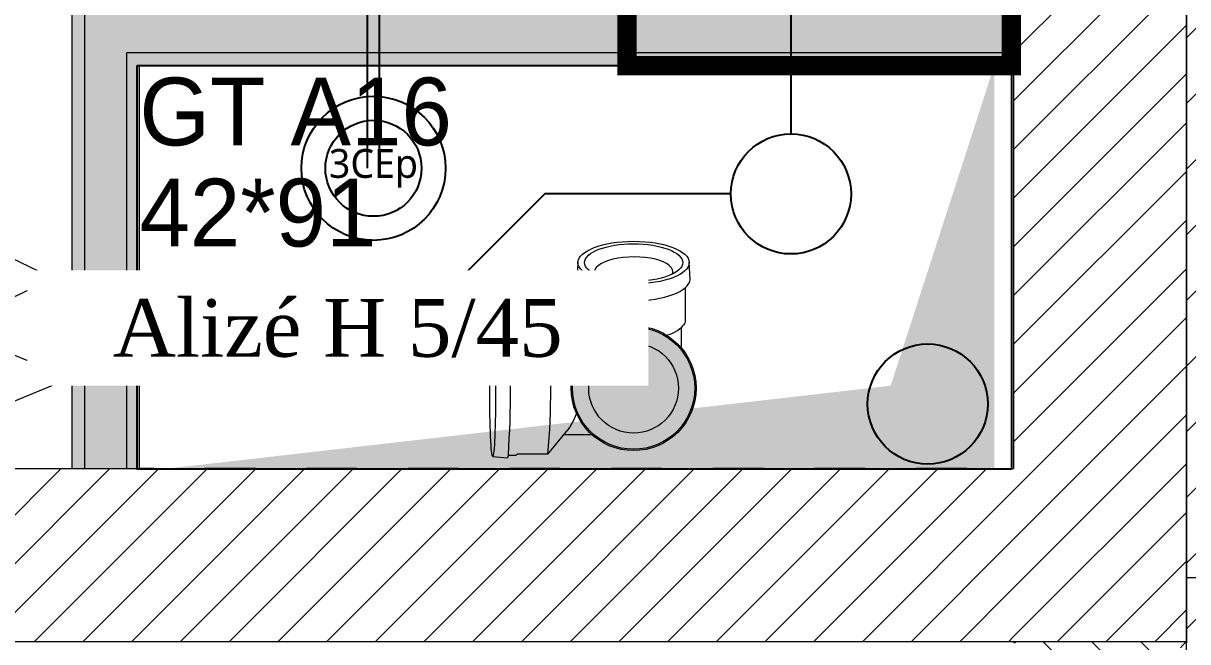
# Model space of a CAD drawing. Header units: centimetres. Extents: x 2666 to 9670, y 1889 to 5633.
# Drawn here: x 4086.4 to 4207.6, y 3372.4 to 3436.8 of the extents above; entities that cross this region are included whole.
import ezdxf

# ---------------------------------------------------------------- set-up
doc = ezdxf.new("R2010")
doc.units = ezdxf.units.CM
doc.header["$LTSCALE"] = 12.7
for name, pattern in [('ISO-03', [3, 1.2, -1.8]), ('Style de ligne -1', [0.83328, 0.41656, -0.41672]), ('VW-01', [0.83312, 0.41656, -0.41656])]:
    doc.linetypes.add(name, pattern=pattern)
for name, color, linetype, lineweight in [('B aménagement intérieur', 7, 'Continuous', 5), ('B Faux plafonds', 7, 'Continuous', 5), ('B GÈnÈral', 7, 'Continuous', 5), ('B Général', 7, 'Continuous', 5), ('C ANNOTATIONS-prestations', 7, 'Continuous', 5), ('C ANNOTATIONS-prestations-1', 7, 'Continuous', 5), ('F REMPLISSAGE-vert clair', 7, 'Continuous', 13), ('F REMPLISSAGE-vert clair-1', 7, 'Continuous', 5), ('F REMPLISSAGE-vert foncÈ', 7, 'Continuous', 5), ('F REMPLISSAGE-vert foncé', 7, 'Continuous', 13)]:
    doc.layers.add(name, color=color, linetype=linetype, lineweight=lineweight)
doc.layers.add('C ANNOTATIONS-textes-numérotation gaine', color=7, linetype='ISO-03', lineweight=5, true_color=0xdd0000)
for name, color, linetype in [('prlm-CHAUFF', 4, 'Continuous'), ('prlm-EAU-CHU', 42, 'Continuous'), ('prlm-EAU-EUEV', 25, 'Continuous'), ('prlm-GT', 242, 'Continuous'), ('prlm-MOD-PB', 123, 'Continuous'), ('prlm-VMC', 93, 'Continuous')]:
    doc.layers.add(name, color=color, linetype=linetype)
doc.styles.add('Eurostile', font='')
doc.styles.add('prlm-chauff', font='trebucbi.ttf', dxfattribs={"height": 18})
doc.styles.add('prlm-vmc', font='pala.ttf', dxfattribs={"height": 14})
doc.styles.get('Eurostile').set_extended_font_data('Eurostile')
pattern_1 = [(45, (0, 0), (2.4253472, -2.6458333), [])]

# ---------------------------------------------------------------- blocks, each defined once
blk = doc.blocks.new('G 100_80')
at = {"layer": 'B GÈnÈral', "color": 254, "linetype": 'Continuous', "true_color": 0xd6d6d6}
blk.add_solid([(-30.88, 32.2), (2.5, 43), (-39.5, -43), (-39.5, 43)], dxfattribs=at)
blk = doc.blocks.new('Groupe-28-1')
at = {"layer": 'C ANNOTATIONS-textes-numérotation gaine', "color": 7, "linetype": 'VW-01', "flags": 128}
blk.add_lwpolyline([(4098.44, 3390.48), (4098.44, 3432.48), (4189.44, 3432.48), (4189.44, 3390.48)], close=True, dxfattribs=at)
at = {"layer": 'C ANNOTATIONS-textes-numérotation gaine', "color": 7, "insert": (4098.44, 3431.17), "char_height": 7.059, "width": 86, "attachment_point": 1, "line_spacing_factor": 0.894142, "style": 'Eurostile'}
blk.add_mtext('GT A16\\P42*91', dxfattribs=at)
blk = doc.blocks.new('xi.chu')
at = {"layer": 'prlm-EAU-EUEV', "linetype": 'ByBlock', "lineweight": 5}
blk.add_hatch(color=0, dxfattribs=at).paths.add_polyline_path([(6.5, 0, 1), (-6.5, 0, 1)])
at = {"layer": 'prlm-EAU-EUEV', "color": 0, "linetype": 'ByBlock', "lineweight": 5}
blk.add_circle((0, 0), 6.5, dxfattribs=at)
blk = doc.blocks.new('xi.be')
at = {"layer": 'prlm-VMC', "color": 0, "linetype": 'ByBlock', "lineweight": 5, "flags": 128}
blk.add_lwpolyline([(-6.17, -15), (6.17, -15), (0, 0)], close=True, dxfattribs=at)
at = {"layer": 'prlm-VMC', "color": 0, "linetype": 'ByBlock', "lineweight": 5}
blk.add_solid([(0, -1), (5.17, -14), (-5.17, -14), (0, -1)], dxfattribs=at)
blk = doc.blocks.new('xi.aam22')
at = {"layer": 'prlm-EAU-CHU', "color": 0, "lineweight": 13}
for p, q in [((-5.8, 13.12), (-5.89, 11.33)), ((5.89, 11.33), (5.8, 13.12)), ((-5.41, 10.46), (-5.41, 7.11)), ((5.41, 7.11), (5.41, 10.46)), ((-13.12, 7.25), (-14.67, 7.11)), ((-13.12, 7.25), (-13.03, 6.97)), ((-12.22, 6.97), (-13.03, 6.97)), ((-12.09, 6.85), (-12.22, 6.97)), ((-8.92, 6.85), (-12.09, 6.85)), ((-6.83, 4.34), (-8.91, 6.84)), ((-5, 6.32), (-5, 4.87)), ((5, 3.93), (5, 6.32)), ((-7.27, 4.87), (-4.96, 4.87)), ((-8.91, -6.84), (-6.83, -4.34)), ((-4.09, -4.87), (-7.27, -4.87)), ((-14.67, -7.11), (-13.12, -7.25)), ((-13.03, -6.94), (-13.12, -7.25)), ((-13.03, -6.97), (-12.22, -6.97)), ((-12.22, -6.97), (-12.09, -6.85)), ((-12.09, -6.85), (-8.92, -6.85))]:
    blk.add_line(p, q, dxfattribs=at)
at = {"layer": 'prlm-EAU-CHU', "color": 0, "lineweight": 13, "flags": 128}
blk.add_lwpolyline([(-4.96, 4.87), (-4.86, 4.84), (-4.68, 4.73), (-4.43, 4.56)], dxfattribs=at)
at = {"layer": 'prlm-EAU-CHU', "color": 0, "lineweight": 13}
for radius in [6.36, 4.67]:
    blk.add_circle((0, 0), radius, dxfattribs=at)
for centre, radius, start, end in [((-119.65, -0.01), 106.84, 356.281, 3.7477), ((-87.18, 0), 78.56, 354.9975, 5.0025), ((-4.48, 7.14), 0.936, 184.6605, 218.1259), ((-2.54, 9.09), 3.68, 223.507, 258.776), ((2.54, 9.09), 3.68, 281.224, 316.493), ((4.48, 7.14), 0.936, 321.8741, 355.3395), ((-11.68, 0.73), 6.05, 16.1332, 36.5542), ((-11.68, -0.73), 6.05, 323.4458, 343.8668)]:
    blk.add_arc(centre, radius, start, end, dxfattribs=at)
for centre, major_axis, ratio in [((0, 13.07), (5.79, 0), 0.383426), ((0, 13.07), (5.11, 0), 0.383329), ((-14.67, 0), (0, -7.1), 0.043635)]:
    blk.add_ellipse(centre, major_axis=major_axis, ratio=ratio, dxfattribs=at)
for centre, major_axis, ratio, start_param, end_param in [((0, 12.09), (-4.1, -0.03), 0.383971, 2.986035, 6.398097), ((0, 11.41), (-5.89, 0), 0.391508, 0.036281, 3.105311)]:
    blk.add_ellipse(centre, major_axis=major_axis, ratio=ratio, start_param=start_param, end_param=end_param, dxfattribs=at)
blk = doc.blocks.new('xi.3cep100-150')
at = {"layer": 'prlm-CHAUFF', "color": 0}
for radius in [7.5, 5]:
    blk.add_circle((0, 0), radius, dxfattribs=at)
at = {"layer": 'prlm-CHAUFF', "color": 0, "insert": (0, 0), "char_height": 3, "width": 9.7815, "attachment_point": 5, "style": 'prlm-chauff'}
blk.add_mtext('\\pxqc;3CEp', dxfattribs=at)
blk = doc.blocks.new('VMC')
at = {"layer": 'B Général', "color": 7, "linetype": 'Style de ligne -1', "lineweight": 13}
blk.add_line((0, 10.77), (0, 17), dxfattribs=at)
at = {"layer": 'B Général', "color": 250, "linetype": 'Continuous', "lineweight": 5, "true_color": 0x444444, "flags": 128}
blk.add_lwpolyline([(0, 10.77), (-8.34, -6.52), (8.34, -6.52)], close=True, dxfattribs=at)
at = {"layer": 'C ANNOTATIONS-prestations', "insert": (-7.15, -7.39), "char_height": 4.706, "attachment_point": 1, "line_spacing_factor": 0.894142, "style": 'Eurostile'}
blk.add_mtext('VMC', dxfattribs=at)

msp = doc.modelspace()

# ---------------------------------------------------------------- hatches: boundary and pattern name
at = {"layer": 'B Faux plafonds', "linetype": 'Continuous', "lineweight": 5, "true_color": 0xaaaaaa}
h = msp.add_hatch(dxfattribs=at)
h.set_pattern_fill('F_P__SOFFITE', color=253, style=0, pattern_type=2)
h.set_pattern_definition([(45, (0, 0.2205), (-3.5277778, 3.3072917), [])])
h.paths.add_polyline_path([(4337.44, 3228.48), (4207.44, 3228.48), (4207.44, 4282.39), (4659.96, 4282.39), (4659.96, 4330.39), (5019.96, 4330.39), (5019.96, 4687.89), (5150.04, 4687.72), (5150.04, 4282.39), (6787.89, 4282.39), (6787.89, 4152.39), (4337.44, 4152.39)])
at = {"layer": 'B GÈnÈral', "linetype": 'Continuous', "lineweight": 5}
h = msp.add_hatch(dxfattribs=at)
h.set_pattern_fill('50_BETON', style=0, pattern_type=2)
h.set_pattern_definition(pattern_1)
h.paths.add_polyline_path([(4207.44, 3671.78), (4189.44, 3671.78), (4189.44, 3372.48), (4207.44, 3372.48)])
at = {"layer": 'B GÈnÈral', "linetype": 'Continuous', "lineweight": 0, "true_color": 0xc0dcc0}
for points in [[(4097.14, 3438.18), (4098.44, 3439.48), (4098.44, 3478.48), (4091.44, 3478.48), (4091.44, 3390.48), (4098.44, 3390.48), (4098.44, 3432.48), (4097.14, 3433.78)], [(4097.14, 3438.18), (4097.14, 3433.78), (4098.44, 3432.48), (4189.44, 3432.48), (4189.44, 3439.48), (4098.44, 3439.48)]]:
    msp.add_hatch(color=9, dxfattribs=at).paths.add_polyline_path(points)
at = {"layer": 'B GÈnÈral', "linetype": 'Continuous', "lineweight": 5}
h = msp.add_hatch(dxfattribs=at)
h.set_pattern_fill('50_BETON', style=0, pattern_type=2)
h.set_pattern_definition(pattern_1)
h.paths.add_polyline_path([(4189.44, 3372.48), (4189.44, 3390.48), (3875.92, 3390.48), (3857.92, 3372.48)])
h = msp.add_hatch(dxfattribs=at)
h.set_pattern_fill('50_BETON', angle=90, style=0, pattern_type=2)
h.set_pattern_definition([(135, (4198.4424, 3320.8756), (2.64583, 2.42535), [])])
edge = h.paths.add_edge_path()
edge.add_line((4207.39, 3372.48), (4206.82, 3371.81))
edge.add_line((4206.82, 3371.81), (4206.81, 3371.8))
edge.add_arc((4206.96, 3371.67), 0.2, 138.9909, 221.0091)
edge.add_line((4206.81, 3371.54), (4206.82, 3371.53))
edge.add_line((4206.82, 3371.53), (4207.3, 3370.97))
edge.add_line((4207.3, 3370.97), (4207.3, 3370.97))
edge.add_arc((4207.26, 3370.94), 0.05, 0, 41.0091, ccw=False)
edge.add_line((4207.31, 3370.94), (4207.31, 3370.94))
edge.add_line((4207.31, 3370.94), (4207.31, 3367.58))
edge.add_line((4207.31, 3367.58), (4207.31, 3367.57))
edge.add_arc((4207.27, 3367.57), 0.0435, 270, 360, ccw=False)
edge.add_line((4207.27, 3367.53), (4195.75, 3367.53))
edge.add_arc((4195.75, 3367.35), 0.174, 90, 180)
edge.add_line((4195.57, 3367.35), (4195.57, 3367.33))
edge.add_line((4195.57, 3367.33), (4195.57, 3365.78))
edge.add_line((4195.57, 3365.78), (4195.57, 3365.77))
edge.add_arc((4195.53, 3365.77), 0.0435, 270, 360, ccw=False)
edge.add_line((4195.53, 3365.73), (4192.49, 3365.73))
edge.add_arc((4192.49, 3365.77), 0.0435, 180, 270, ccw=False)
edge.add_line((4192.44, 3365.77), (4192.44, 3365.78))
edge.add_line((4192.44, 3365.78), (4192.44, 3367.33))
edge.add_line((4192.44, 3367.33), (4192.44, 3367.35))
edge.add_arc((4192.27, 3367.35), 0.174, 0, 90)
edge.add_line((4192.27, 3367.53), (4189.62, 3367.53))
edge.add_arc((4189.62, 3367.57), 0.0435, 180, 270, ccw=False)
edge.add_line((4189.57, 3367.57), (4189.57, 3367.58))
edge.add_line((4189.57, 3367.58), (4189.57, 3370.94))
edge.add_line((4189.57, 3370.94), (4189.57, 3370.94))
edge.add_arc((4189.62, 3370.94), 0.05, 138.9909, 180, ccw=False)
edge.add_line((4189.59, 3370.97), (4189.59, 3370.97))
edge.add_line((4189.59, 3370.97), (4190.07, 3371.53))
edge.add_line((4190.07, 3371.53), (4190.08, 3371.54))
edge.add_arc((4189.93, 3371.67), 0.2, 318.9909, 396.9033)
edge.add_line((4190.09, 3371.79), (4190.08, 3371.8))
edge.add_line((4190.08, 3371.8), (4189.63, 3372.31))
edge.add_line((4189.63, 3372.31), (4189.63, 3372.31))
edge.add_line((4189.63, 3372.31), (4189.49, 3372.48))
edge.add_line((4189.49, 3372.48), (4207.39, 3372.48))
at = {"layer": 'C ANNOTATIONS-prestations-1', "linetype": 'Continuous', "lineweight": 9, "true_color": 0x989898}
h = msp.add_hatch(dxfattribs=at)
h.set_pattern_fill('DALETTES TERRASSE 50X50', color=252, scale=1.406016, style=0, pattern_type=2)
h.set_pattern_definition([(0, (4678, 4152.39), (4e-15, -70.3008), []), (-90, (4678, 4152.39), (70.3008, 0), [])])
h.paths.add_polyline_path([(4337.44, 3228.48), (4207.44, 3228.48), (4207.44, 4282.39), (4659.96, 4282.39), (4659.96, 4330.39), (5019.96, 4330.39), (5019.96, 4687.89), (5150.04, 4687.72), (5150.04, 4282.39), (6787.89, 4282.39), (6787.89, 4152.39), (4337.44, 4152.39)])

# ---------------------------------------------------------------- linework, layer by layer
at = {"layer": 'B Général', "color": 7, "linetype": 'Continuous', "lineweight": 18}
for p, q in [((4189.44, 3671.78), (4189.44, 3390.48)), ((4207.44, 3671.78), (4207.44, 3372.48)), ((3875.92, 3390.48), (4189.44, 3390.48)), ((3857.92, 3372.48), (4189.44, 3372.48))]:
    msp.add_line(p, q, dxfattribs=at)
at = {"layer": 'B Général', "color": 7, "linetype": 'Continuous', "lineweight": 5}
for p, q in [((4189.44, 3671.78), (4189.44, 3390.48)), ((4207.44, 3671.78), (4207.44, 3372.48)), ((3875.92, 3390.48), (4189.44, 3390.48)), ((3857.92, 3372.48), (4189.44, 3372.48)), ((4189.44, 3372.48), (4207.44, 3372.48))]:
    msp.add_line(p, q, dxfattribs=at)
at = {"layer": 'B Général', "color": 98, "linetype": 'Continuous', "lineweight": 13, "true_color": 0x004400}
for p, q in [((4091.44, 3390.48), (4091.44, 3478.48)), ((4098.44, 3432.48), (4189.44, 3432.48)), ((4098.44, 3390.48), (4098.44, 3432.48))]:
    msp.add_line(p, q, dxfattribs=at)
at = {"layer": 'B Général', "linetype": 'Continuous', "lineweight": 5, "flags": 128}
for points in [[(4189.63, 3372.31), (4189.49, 3372.48), (4189.4, 3372.37)], [(4207.49, 3372.37), (4207.39, 3372.48), (4206.82, 3371.81)]]:
    msp.add_lwpolyline(points, dxfattribs=at)
at = {"layer": 'C ANNOTATIONS-prestations', "color": 7, "linetype": 'Continuous', "lineweight": 5, "flags": 128}
msp.add_lwpolyline([(4337.44, 3228.48), (4207.44, 3228.48), (4207.44, 4282.39), (4659.96, 4282.39), (4659.96, 4330.39), (5019.96, 4330.39), (5019.96, 4687.89), (5150.04, 4687.72), (5150.04, 4282.39), (6787.89, 4282.39), (6787.89, 4152.39), (4337.44, 4152.39)], close=True, dxfattribs=at)
msp.add_lwpolyline([(4337.44, 3228.48), (4207.44, 3228.48), (4207.44, 4282.39), (4659.96, 4282.39), (4659.96, 4330.39), (5019.96, 4330.39), (5019.96, 4687.89), (5150.04, 4687.72), (5150.04, 4282.39), (6787.89, 4282.39), (6787.89, 4152.39), (4337.44, 4152.39)], close=True, dxfattribs=at)
at = {"layer": 'F REMPLISSAGE-vert clair'}
for p, q in [((4092.74, 3390.48), (4092.74, 3478.48)), ((4097.14, 3433.78), (4189.44, 3433.78)), ((4097.14, 3390.48), (4097.14, 3433.78))]:
    msp.add_line(p, q, dxfattribs=at)
at = {"layer": 'F REMPLISSAGE-vert clair-1', "color": 9, "linetype": 'Continuous', "true_color": 0xc0dcc0}
for points in [[(4092.74, 3390.48), (4097.14, 3390.48), (4092.74, 3478.48), (4097.14, 3478.48)], [(4189.44, 3438.18), (4097.14, 3438.18), (4189.44, 3433.78), (4097.14, 3433.78)]]:
    msp.add_solid(points, dxfattribs=at)
at = {"layer": 'F REMPLISSAGE-vert foncÈ', "color": 54, "linetype": 'Continuous', "true_color": 0x99aa00}
for points in [[(4091.44, 3390.48), (4092.74, 3390.48), (4091.44, 3478.48), (4092.74, 3478.48)], [(4189.44, 3433.78), (4097.14, 3433.78), (4189.44, 3432.48), (4098.44, 3432.48)], [(4098.44, 3432.48), (4097.14, 3433.78), (4098.44, 3390.48), (4097.14, 3390.48)]]:
    msp.add_solid(points, dxfattribs=at)
at = {"layer": 'F REMPLISSAGE-vert foncé', "color": 98, "linetype": 'Continuous', "lineweight": 13, "true_color": 0x004400}
for p, q in [((4091.44, 3390.48), (4091.44, 3478.48)), ((4098.44, 3432.48), (4189.44, 3432.48)), ((4098.44, 3390.48), (4098.44, 3432.48))]:
    msp.add_line(p, q, dxfattribs=at)
at = {"layer": 'F REMPLISSAGE-vert foncé'}
for p, q in [((4092.74, 3390.48), (4092.74, 3478.48)), ((4097.14, 3433.78), (4189.44, 3433.78)), ((4097.14, 3390.48), (4097.14, 3433.78))]:
    msp.add_line(p, q, dxfattribs=at)
at = {"layer": 'prlm-CHAUFF', "ltscale": 50}
for p, q in [((4122.18, 3421.73), (4122.18, 3452.42)), ((4123.43, 3421.73), (4123.43, 3452.42))]:
    msp.add_line(p, q, dxfattribs=at)
at = {"layer": 'prlm-GT'}
msp.add_lwpolyline([(4098.2, 3432.42), (4189.2, 3432.42), (4189.2, 3390.42), (4098.2, 3390.42)], close=True, dxfattribs=at)
at = {"layer": 'prlm-MOD-PB', "const_width": 2}
msp.add_lwpolyline([(4149.2, 3439.44), (4149.2, 3432.42), (4189.2, 3432.42), (4189.2, 3439.44)], close=True, dxfattribs=at)
at = {"layer": 'prlm-VMC'}
for points in [[(4166.27, 3505.89), (4166.26, 3425.31)], [(4160.01, 3419.06), (4140.65, 3419.06), (4121.47, 3399.89), (4091.2, 3399.89)]]:
    msp.add_lwpolyline(points, dxfattribs=at)
for centre in [(4166.26, 3419.06), (4180.49, 3397.19)]:
    msp.add_circle(centre, 6.25, dxfattribs=at)

# ---------------------------------------------------------------- block references
at = {"layer": 'B aménagement intérieur', "color": 7, "xscale": -1, "rotation": 270}
msp.add_blockref('G 100_80', (4144.44, 3429.98), dxfattribs=at)
at = {"layer": 'B Général', "color": 7, "rotation": 270}
msp.add_blockref('VMC', (4078.67, 3410.3), dxfattribs=at)
at = {"layer": 'C ANNOTATIONS-textes-numérotation gaine', "color": 7}
msp.add_blockref('Groupe-28-1', (0, 0), dxfattribs=at)
at = {"layer": 'prlm-CHAUFF'}
msp.add_blockref('xi.3cep100-150', (4122.8, 3421.73), dxfattribs=at)
at = {"layer": 'prlm-EAU-CHU'}
msp.add_blockref('xi.aam22', (4149.88, 3398.84), dxfattribs=at)
at = {"layer": 'prlm-EAU-EUEV'}
msp.add_blockref('xi.chu', (4149.88, 3398.84), dxfattribs=at)
at = {"layer": 'prlm-VMC', "rotation": 270}
msp.add_blockref('xi.be', (4091.2, 3399.89), dxfattribs=at)

# ---------------------------------------------------------------- next in the draw order: texts
at = {"layer": 'prlm-VMC', "ltscale": 25, "insert": (4119.09, 3405.07), "char_height": 6, "width": 58.6147, "attachment_point": 5, "line_spacing_factor": 0.8, "style": 'prlm-vmc', "bg_fill": 2}
msp.add_mtext('Alizé H 5/45', dxfattribs=at)

doc.saveas('drawing.dxf')
